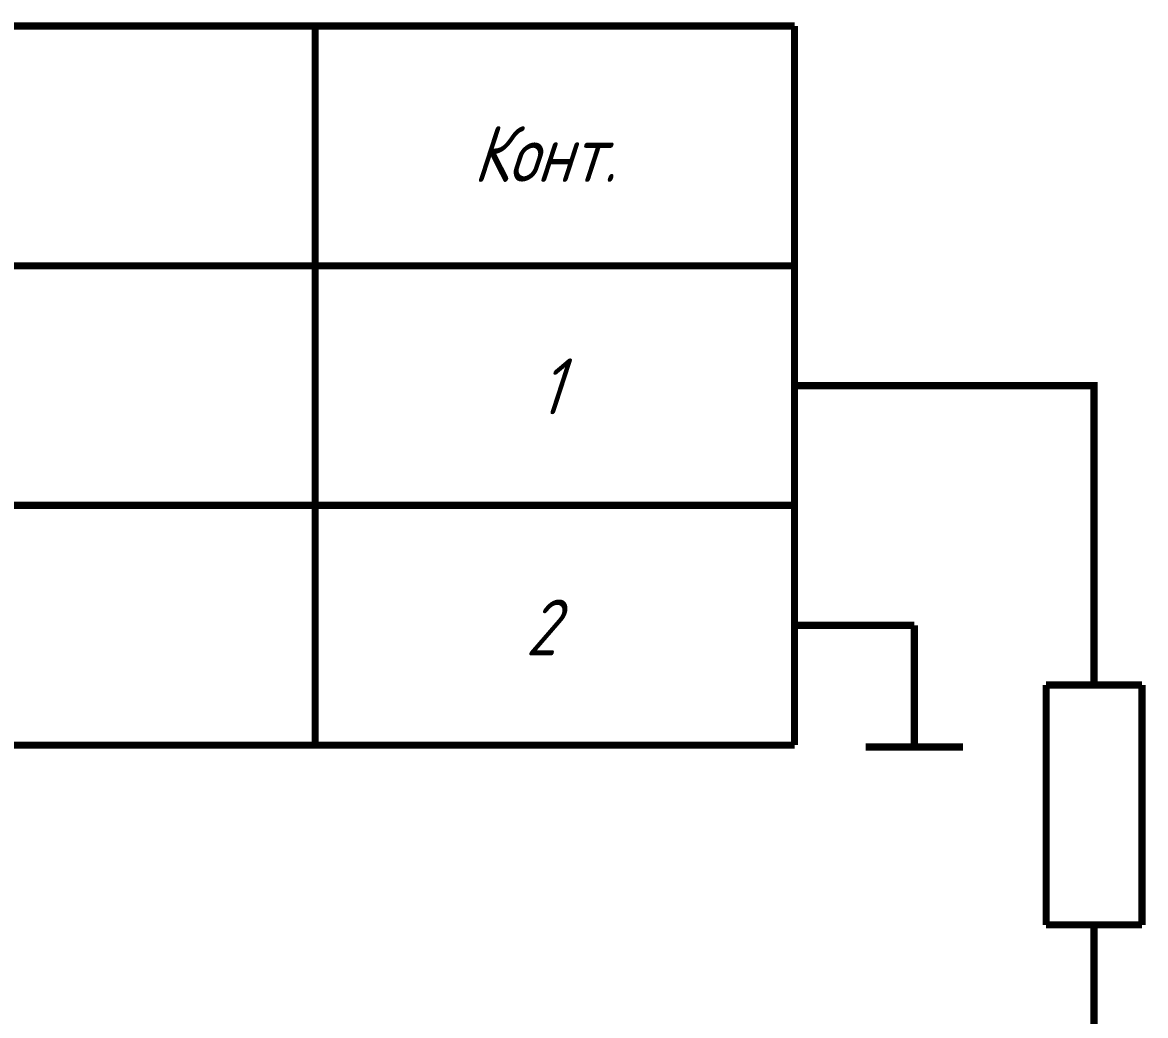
# Paper-space layout 'Layout1' of a CAD drawing. Header units: millimetres. Extents: x 0 to 420, y 0 to 297.
# Drawn here: x 47.92 to 94.78, y 186.36 to 227.8 of the extents above; entities that cross this region are included whole.
import ezdxf

# ---------------------------------------------------------------- set-up
doc = ezdxf.new("R2010")
doc.units = ezdxf.units.MM
doc.layers.add('Sheet', color=255, linetype='Continuous')
doc.styles.add('GOST', font='', dxfattribs={"oblique": 18})
doc.styles.get('GOST').set_extended_font_data('GOST type A')

psp = doc.layouts.get("Layout1")

# ---------------------------------------------------------------- linework, layer by layer
at = {"layer": 'Sheet', "const_width": 0.3}
for points in [[(60.138, 227.651), (30.138, 227.651)], [(80.134, 227.651), (60.138, 227.651)], [(60.138, 227.651), (60.138, 217.645)], [(60.138, 217.645), (60.138, 227.651)], [(80.134, 217.645), (80.134, 227.651)], [(60.138, 217.645), (30.138, 217.645)], [(60.138, 207.651), (60.138, 217.645)], [(60.138, 217.645), (80.134, 217.645)], [(60.138, 197.645), (60.138, 217.645)], [(80.134, 217.645), (80.134, 197.645)], [(80.134, 212.648), (85.131, 212.648)], [(85.131, 212.648), (92.631, 212.648), (92.631, 205.147)], [(30.138, 207.651), (60.138, 207.651)], [(80.134, 207.651), (60.138, 207.651)], [(60.138, 207.651), (60.138, 197.645)], [(92.631, 200.15), (92.631, 205.147)], [(80.134, 202.642), (85.131, 202.642)], [(85.131, 202.642), (85.131, 197.567)], [(90.632, 190.144), (90.632, 200.15)], [(90.632, 200.15), (94.629, 200.15)], [(94.629, 200.15), (94.629, 190.144)], [(60.138, 197.645), (30.138, 197.645)], [(80.134, 197.645), (60.138, 197.645)], [(83.098, 197.567), (87.163, 197.567)], [(92.631, 190.144), (90.632, 190.144)], [(94.629, 190.144), (92.631, 190.144)], [(92.631, 190.144), (92.631, 185.147)]]:
    psp.add_lwpolyline(points, dxfattribs=at)

# ---------------------------------------------------------------- texts
at = {"layer": 'Sheet', "style": 'GOST', "oblique": 18}
for s, height, p in [('Конт.', 2.3358, (66.72, 221.149)), ('1', 2.336, (69.446, 211.446)), ('2', 2.336, (68.907, 201.385))]:
    psp.add_text(s, height=height, dxfattribs=at).set_placement(p)

doc.saveas('drawing.dxf')
